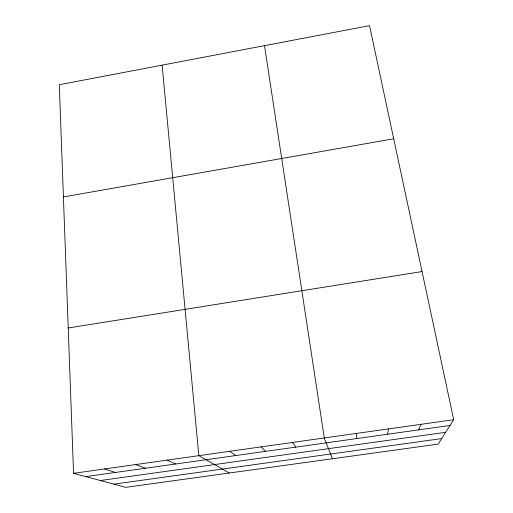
<?xml version="1.0" encoding="UTF-8"?>
<svg xmlns="http://www.w3.org/2000/svg" width="513" height="513" viewBox="0 0 513 513"><rect width="100%" height="100%" fill="white"/><g stroke="black" fill="none" stroke-linecap="round" stroke-linejoin="round"><path stroke-width="0.77" d="M387.648 434.222L388.488 428.9M418.723 429.856L420.968 424.322M453.704 419.705L438.166 444.111L125.723 487.35L73.558 473.326L59.296 84.722L369.533 25.65L453.704 419.705L73.558 473.326M63.42 196.947L393.695 138.773M68.223 327.993L422.058 271.557M85.786 476.615L450.036 425.463M100.336 480.527L445.694 432.286M113.848 484.157L441.68 438.589M104.511 468.959L115.502 472.441M135.708 464.56L145.435 468.241M167.155 460.123L175.6 464.002M229.279 473.018L198.845 455.653L162.121 65.145M229.843 451.28L235.711 455.563M261.085 446.874L265.651 451.357M292.564 442.437L295.809 447.118M332.392 458.75L324.287 437.961L264.503 45.651M356.266 433.447L356.811 438.551"/></g></svg>
